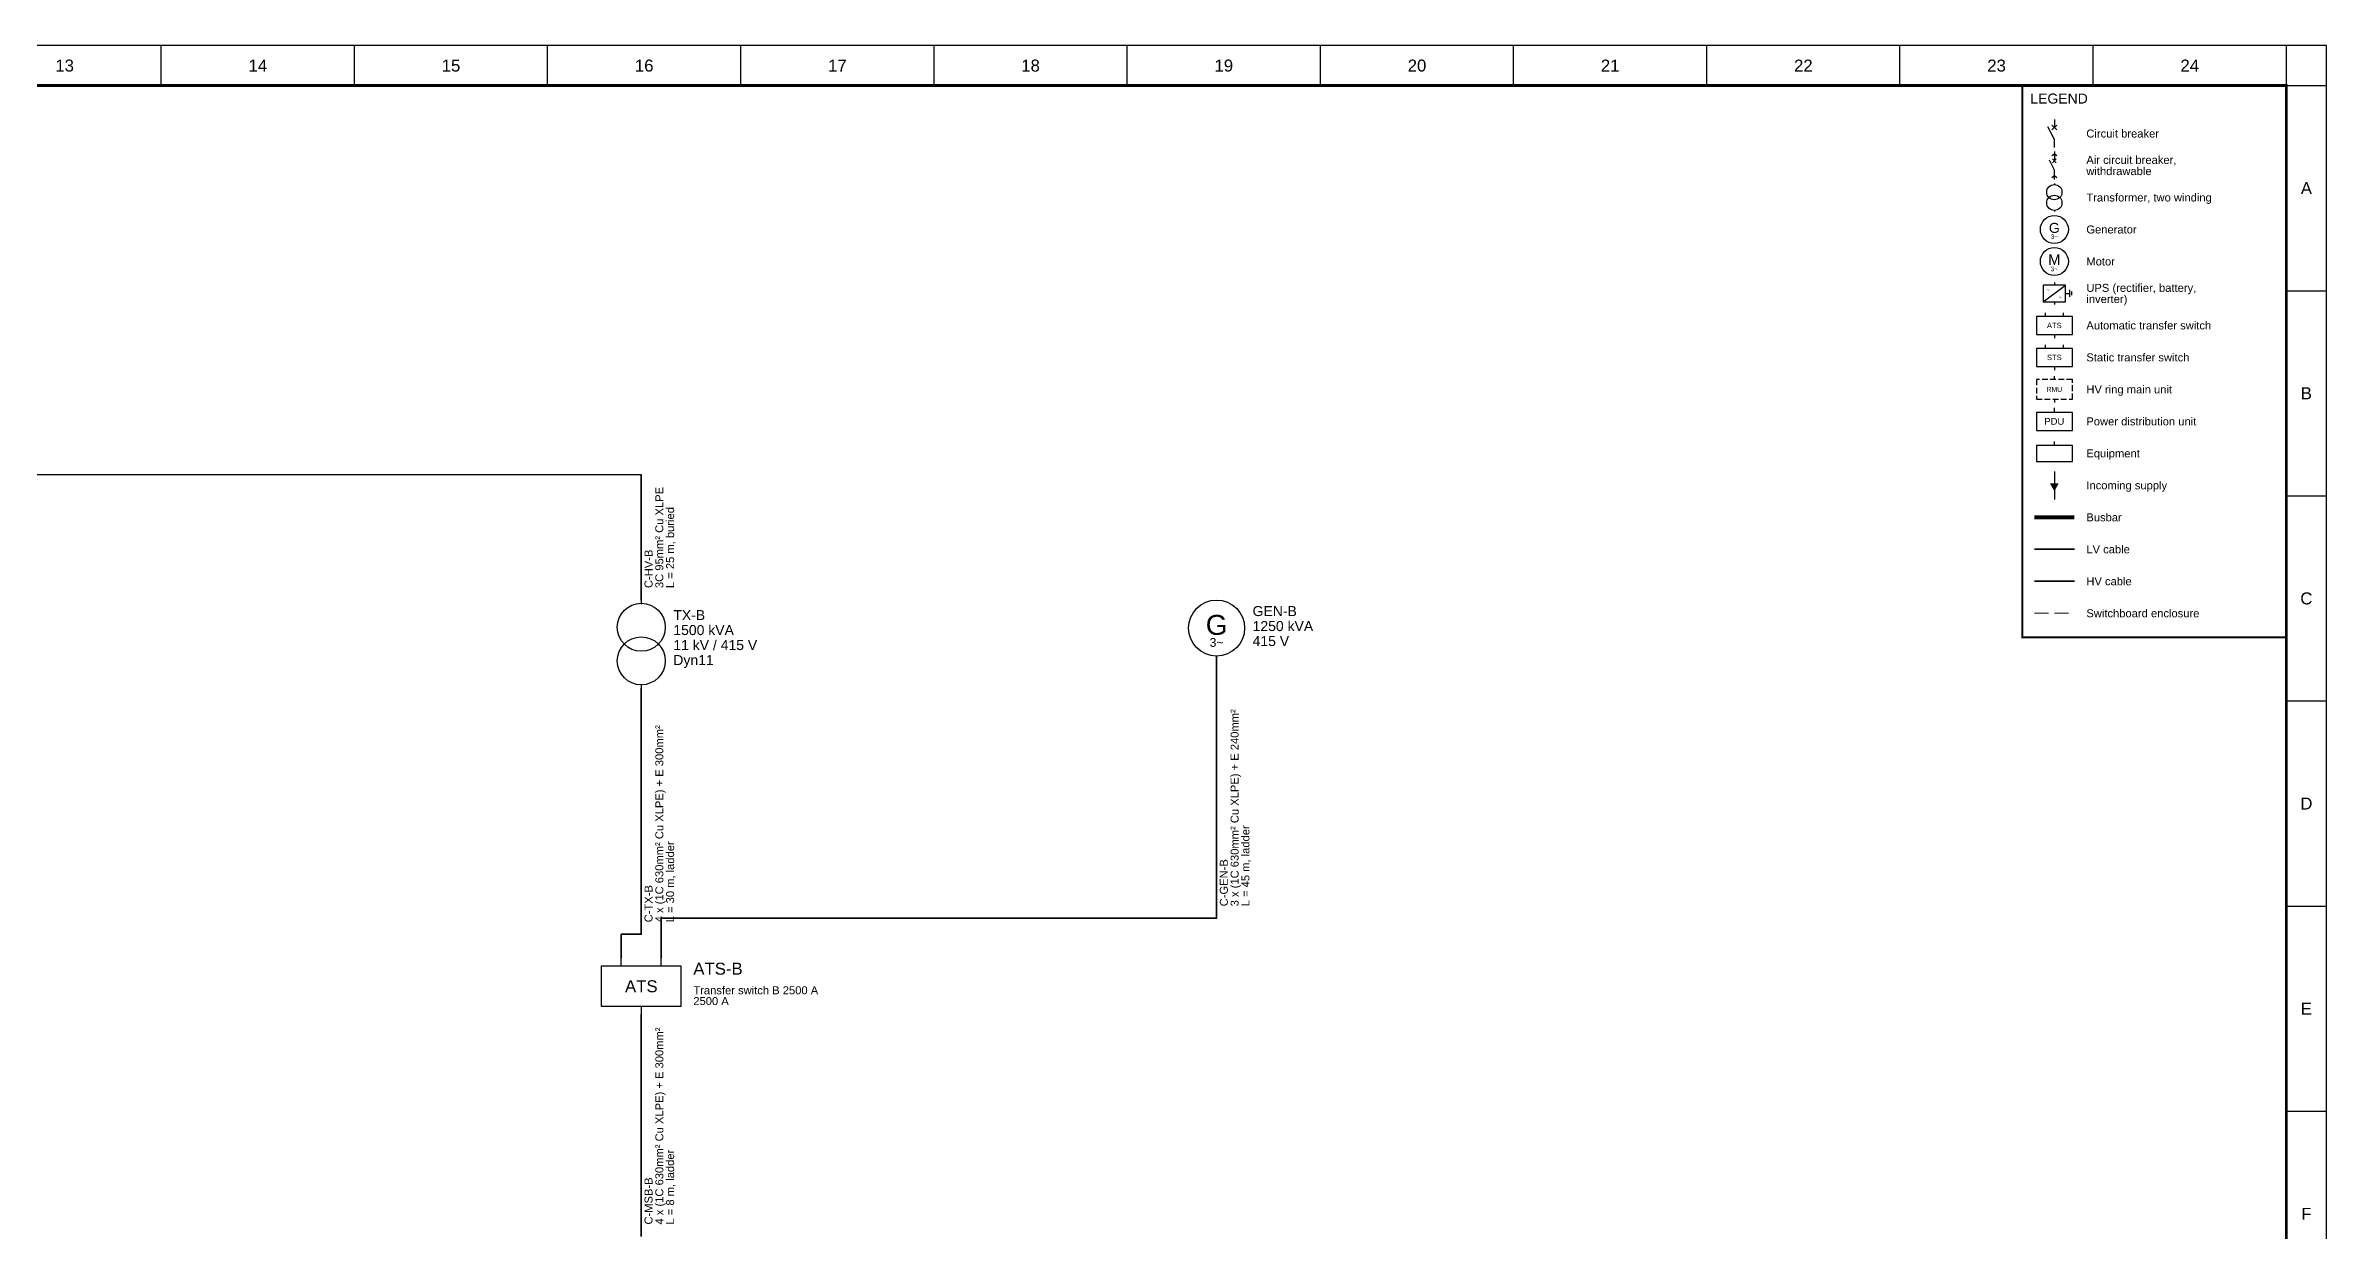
# Model space of a CAD drawing. Header units: millimetres. Extents: x 0 to 1189, y 0 to 841.
# Drawn here: x 619 to 1189, y 545 to 841 of the extents above; entities that cross this region are included whole.
import ezdxf
from ezdxf.enums import TextEntityAlignment as Align

# ---------------------------------------------------------------- set-up
doc = ezdxf.new("R2010")
doc.units = ezdxf.units.MM
doc.linetypes.add('IND-DASHED', pattern=[5, 3.5, -1.5])
for name, color, linetype, lineweight in [('E-BUSBAR', 7, 'Continuous', 100), ('E-CABLE-TEXT', 5, 'Continuous', 18), ('E-DEVICE', 7, 'Continuous', 25), ('E-ENCL', 8, 'IND-DASHED', 18), ('E-EQUIP', 7, 'Continuous', 25), ('E-HV', 1, 'Continuous', 35), ('E-LV', 7, 'Continuous', 35), ('E-TAG', 7, 'Continuous', 25), ('E-TEXT', 7, 'Continuous', 18), ('SHEET-BORDER', 7, 'Continuous', 25), ('SHEET-TEXT', 7, 'Continuous', 18), ('SHEET-TITLE', 7, 'Continuous', 35)]:
    doc.layers.add(name, color=color, linetype=linetype, lineweight=lineweight)
doc.styles.add('IND', font='arial.ttf')

# ---------------------------------------------------------------- blocks, each defined once
blk = doc.blocks.new('E-CB')
for p, q in [((0, -3), (-3.2, 3.4)), ((-1.2, 1.8), (1.2, 4.2)), ((-1.2, 4.2), (1.2, 1.8)), ((0, 7), (0, 3)), ((0, -7), (0, -3))]:
    blk.add_line(p, q)
at = {"style": 'IND'}
for tag, p in [('TAG', (3.5, 2.5)), ('RATING', (3.5, -0.5))]:
    blk.add_attdef(tag, p, '', height=2, dxfattribs=at)
blk = doc.blocks.new('E-ACB')
for p, q in [((0, -3), (-3.2, 3.4)), ((-1.6, 6.4), (0, 7.6)), ((-1.2, 1.8), (1.2, 4.2)), ((-1.2, 4.2), (1.2, 1.8)), ((0, 9), (0, 3)), ((0, 7.6), (1.6, 6.4)), ((-1.6, -7.6), (0, -6.4)), ((0, -9), (0, -3)), ((0, -6.4), (1.6, -7.6))]:
    blk.add_line(p, q)
at = {"style": 'IND'}
for tag, p in [('TAG', (3.5, 3)), ('RATING', (3.5, 0))]:
    blk.add_attdef(tag, p, '', height=2, dxfattribs=at)
blk = doc.blocks.new('E-TX')
for p, q in [((0, 11), (0, 10)), ((0, -10.2), (0, -11))]:
    blk.add_line(p, q)
for centre in [(0, 4.2), (0, -4.2)]:
    blk.add_circle(centre, 6)
at = {"style": 'IND'}
for tag, p in [('TAG', (8, 6)), ('VOLTS', (8, -1.5)), ('RATING', (8, 2.25)), ('VECTOR', (8, -5.25))]:
    blk.add_attdef(tag, p, '', height=2.5, dxfattribs=at)
blk = doc.blocks.new('E-GEN')
blk.add_circle((0, 0), 7)
at = {"style": 'IND'}
for s, height, p in [('G', 5, (0, 0.8)), ('3~', 2.2, (0, -3.6))]:
    blk.add_text(s, height=height, dxfattribs=at).set_placement(p, align=Align.MIDDLE_CENTER)
for tag, p in [('TAG', (9, 3)), ('RATING', (9, -0.75)), ('VOLTS', (9, -4.5))]:
    blk.add_attdef(tag, p, '', height=2.5, dxfattribs=at)
blk = doc.blocks.new('E-MOTOR')
blk.add_circle((0, 0), 6)
at = {"style": 'IND'}
for s, height, p in [('M', 4.5, (0, 0.8)), ('3~', 2, (0, -3.2))]:
    blk.add_text(s, height=height, dxfattribs=at).set_placement(p, align=Align.MIDDLE_CENTER)
blk = doc.blocks.new('E-UPS')
for p, q in [((-8, -6), (8, 6)), ((0, 8), (0, 6)), ((8, 0), (11, 0)), ((11, 2.5), (11, -2.5)), ((12.4, 1.3), (12.4, -1.3)), ((0, -6), (0, -8))]:
    blk.add_line(p, q)
blk.add_lwpolyline([(-8, -6), (8, -6), (8, 6), (-8, 6)], close=True)
at = {"style": 'IND'}
for p in [(-4.5, 2.6), (4.5, -2.6)]:
    blk.add_text('~', height=3, dxfattribs=at).set_placement(p, align=Align.MIDDLE_CENTER)
blk = doc.blocks.new('E-ATS')
for p, q in [((-5, 5), (-5, 7)), ((5, 5), (5, 7)), ((0, -5), (0, -7))]:
    blk.add_line(p, q)
blk.add_lwpolyline([(-10, -5), (10, -5), (10, 5), (-10, 5)], close=True)
at = {"style": 'IND'}
blk.add_text('ATS', height=3, dxfattribs=at).set_placement((0, 0), align=Align.MIDDLE_CENTER)
blk = doc.blocks.new('E-STS')
for p, q in [((-5, 5), (-5, 7)), ((5, 5), (5, 7)), ((0, -5), (0, -7))]:
    blk.add_line(p, q)
blk.add_lwpolyline([(-10, -5), (10, -5), (10, 5), (-10, 5)], close=True)
at = {"style": 'IND'}
blk.add_text('STS', height=3, dxfattribs=at).set_placement((0, 0), align=Align.MIDDLE_CENTER)
blk = doc.blocks.new('E-RMU')
for p, q in [((0, 6), (0, 8)), ((0, -6), (0, -8))]:
    blk.add_line(p, q)
at = {"linetype": 'IND-DASHED'}
blk.add_lwpolyline([(-11, -6), (11, -6), (11, 6), (-11, 6)], close=True, dxfattribs=at)
at = {"style": 'IND'}
blk.add_text('RMU', height=3, dxfattribs=at).set_placement((0, 0), align=Align.MIDDLE_CENTER)
blk = doc.blocks.new('E-PDU')
blk.add_line((0, 4), (0, 6))
blk.add_lwpolyline([(-8, -4), (8, -4), (8, 4), (-8, 4)], close=True)
at = {"style": 'IND'}
blk.add_text('PDU', height=3, dxfattribs=at).set_placement((0, 0), align=Align.MIDDLE_CENTER)
blk = doc.blocks.new('E-EQUIP')
blk.add_line((0, 4), (0, 6))
blk.add_lwpolyline([(-9, -4), (9, -4), (9, 4), (-9, 4)], close=True)
at = {"style": 'IND'}
blk.add_attdef('LABEL', text='', height=2.2, dxfattribs=at).set_placement((0, 0), align=Align.MIDDLE_CENTER)
blk = doc.blocks.new('E-SUPPLY')
h = blk.add_hatch(color=256)
h.dxf.hatch_style = 1
h.paths.add_polyline_path([(-2.2, 1), (2.2, 1), (0, -3)])
blk.add_line((0, 7), (0, -7))

msp = doc.modelspace()

# ---------------------------------------------------------------- linework, layer by layer
at = {"layer": 'E-BUSBAR', "const_width": 1}
msp.add_lwpolyline([(1116, 723), (1126, 723)], dxfattribs=at)
at = {"layer": 'E-ENCL', "linetype": 'IND-DASHED'}
msp.add_line((1116, 699), (1126, 699), dxfattribs=at)
at = {"layer": 'E-HV'}
for p, q in [((767.8, 733.7), (767.8, 702.3)), ((1116, 707), (1126, 707))]:
    msp.add_line(p, q, dxfattribs=at)
at = {"layer": 'E-LV'}
for p, q in [((1116, 715), (1126, 715)), ((767.8, 598.7), (767.8, 543.1))]:
    msp.add_line(p, q, dxfattribs=at)
at = {"layer": 'E-LV', "const_width": 0.35}
msp.add_lwpolyline([(400.85, 733.7), (767.8, 733.7)], dxfattribs=at)
at = {"layer": 'E-LV'}
for points in [[(911.6, 688.3), (911.6, 622.7), (772.8, 622.7), (772.8, 612.7)], [(767.8, 680.3), (767.8, 618.7), (762.8, 618.7), (762.8, 612.7)]]:
    msp.add_lwpolyline(points, dxfattribs=at)
at = {"layer": 'SHEET-BORDER'}
for p, q in [((647.79, 831), (647.79, 841)), ((696.08, 831), (696.08, 841)), ((744.38, 831), (744.38, 841)), ((792.67, 831), (792.67, 841)), ((840.96, 831), (840.96, 841)), ((889.25, 831), (889.25, 841)), ((937.54, 831), (937.54, 841)), ((985.83, 831), (985.83, 841)), ((1034.12, 831), (1034.12, 841)), ((1082.42, 831), (1082.42, 841)), ((1130.71, 831), (1130.71, 841)), ((1179, 831), (1179, 841)), ((1179, 831), (1189, 831)), ((1179, 779.69), (1189, 779.69)), ((1179, 728.38), (1189, 728.38)), ((1179, 677.06), (1189, 677.06)), ((1179, 625.75), (1189, 625.75)), ((1179, 574.44), (1189, 574.44))]:
    msp.add_line(p, q, dxfattribs=at)
msp.add_lwpolyline([(0, 0), (1189, 0), (1189, 841), (0, 841)], close=True, dxfattribs=at)
for points, const_width in [([(20, 10), (1179, 10), (1179, 831), (20, 831)], 0.7), ([(1113, 693), (1179, 693), (1179, 831), (1113, 831)], 0.5)]:
    msp.add_lwpolyline(points, close=True, dxfattribs=dict(at, const_width=const_width))

# ---------------------------------------------------------------- block references
at = {"layer": 'E-DEVICE'}
for name, p, xscale, yscale in [('E-CB', (1121, 819), 0.5, 0.5), ('E-ACB', (1121, 811), 0.3888888888888889, 0.3888888888888889), ('E-TX', (1121, 803), 0.3181818181818182, 0.3181818181818182), ('E-GEN', (1121, 795), 0.5, 0.5), ('E-MOTOR', (1121, 787), 0.5833333333333334, 0.5833333333333334), ('E-UPS', (1121, 779), 0.34615384615384615, 0.34615384615384615), ('E-ATS', (1121, 771), 0.45, 0.45), ('E-STS', (1121, 763), 0.45, 0.45), ('E-RMU', (1121, 755), 0.4090909090909091, 0.4090909090909091), ('E-PDU', (1121, 747), 0.5625, 0.5625), ('E-EQUIP', (1121, 739), 0.5, 0.5), ('E-SUPPLY', (1121, 731), 0.5, 0.5)]:
    msp.add_blockref(name, p, dxfattribs=dict(at, xscale=xscale, yscale=yscale))
at = {"layer": 'E-EQUIP'}
for name, p, values in [('E-TX', (767.8, 691.3), {'TAG': 'TX-B', 'RATING': '1500 kVA', 'VOLTS': '11 kV / 415 V', 'VECTOR': 'Dyn11'}), ('E-GEN', (911.6, 695.3), {'TAG': 'GEN-B', 'RATING': '1250 kVA', 'VOLTS': '415 V'})]:
    msp.add_blockref(name, p, dxfattribs=at).add_auto_attribs(values)
msp.add_blockref('E-ATS', (767.8, 605.7), dxfattribs=at)

# ---------------------------------------------------------------- texts
at = {"layer": 'E-CABLE-TEXT', "style": 'IND'}
for s, p in [('3C 95mm² Cu XLPE', (773.9, 705.3)), ('L = 25 m, buried', (776.6, 705.3)), ('C-HV-B', (771.2, 705.3)), ('3 x (1C 630mm² Cu XLPE) + E 240mm²', (917.7, 625.7)), ('4 x (1C 630mm² Cu XLPE) + E 300mm²', (773.9, 621.7)), ('L = 45 m, ladder', (920.4, 625.7)), ('L = 30 m, ladder', (776.6, 621.7)), ('C-GEN-B', (915, 625.7)), ('C-TX-B', (771.2, 621.7)), ('4 x (1C 630mm² Cu XLPE) + E 300mm²', (773.9, 546.1)), ('L = 8 m, ladder', (776.6, 546.1)), ('C-MSB-B', (771.2, 546.1))]:
    msp.add_text(s, height=2, rotation=90, dxfattribs=at).set_placement(p, align=Align.BOTTOM_LEFT)
at = {"layer": 'E-TAG', "style": 'IND'}
msp.add_text('ATS-B', height=3, dxfattribs=at).set_placement((780.8, 607.7), align=Align.BOTTOM_LEFT)
at = {"layer": 'E-TEXT', "style": 'IND'}
for s, p in [('Transfer switch B 2500 A', (780.8, 605.7)), ('2500 A', (780.8, 603))]:
    msp.add_text(s, height=2, dxfattribs=at).set_placement(p, align=Align.TOP_LEFT)
at = {"layer": 'SHEET-TEXT', "style": 'IND'}
for s, p in [('13', (623.65, 836)), ('14', (671.94, 836)), ('15', (720.23, 836)), ('16', (768.52, 836)), ('17', (816.81, 836)), ('18', (865.1, 836)), ('19', (913.4, 836)), ('20', (961.69, 836)), ('21', (1009.98, 836)), ('22', (1058.27, 836)), ('23', (1106.56, 836)), ('24', (1154.85, 836)), ('A', (1184, 805.34)), ('B', (1184, 754.03)), ('C', (1184, 702.72)), ('D', (1184, 651.41)), ('E', (1184, 600.09)), ('F', (1184, 548.78))]:
    msp.add_text(s, height=3, dxfattribs=at).set_placement(p, align=Align.MIDDLE_CENTER)
for s, p in [('Circuit breaker', (1129, 819)), ('withdrawable', (1129, 809.6)), ('Air circuit breaker,', (1129, 812.4)), ('Transformer, two winding', (1129, 803)), ('Generator', (1129, 795)), ('Motor', (1129, 787)), ('UPS (rectifier, battery,', (1129, 780.4)), ('inverter)', (1129, 777.6)), ('Automatic transfer switch', (1129, 771)), ('Static transfer switch', (1129, 763)), ('HV ring main unit', (1129, 755)), ('Power distribution unit', (1129, 747)), ('Equipment', (1129, 739)), ('Incoming supply', (1129, 731)), ('Busbar', (1129, 723)), ('LV cable', (1129, 715)), ('HV cable', (1129, 707)), ('Switchboard enclosure', (1129, 699))]:
    msp.add_text(s, height=2, dxfattribs=at).set_placement(p, align=Align.MIDDLE_LEFT)
at = {"layer": 'SHEET-TITLE', "style": 'IND'}
msp.add_text('LEGEND', height=2.5, dxfattribs=at).set_placement((1115, 829), align=Align.TOP_LEFT)

doc.saveas('drawing.dxf')
